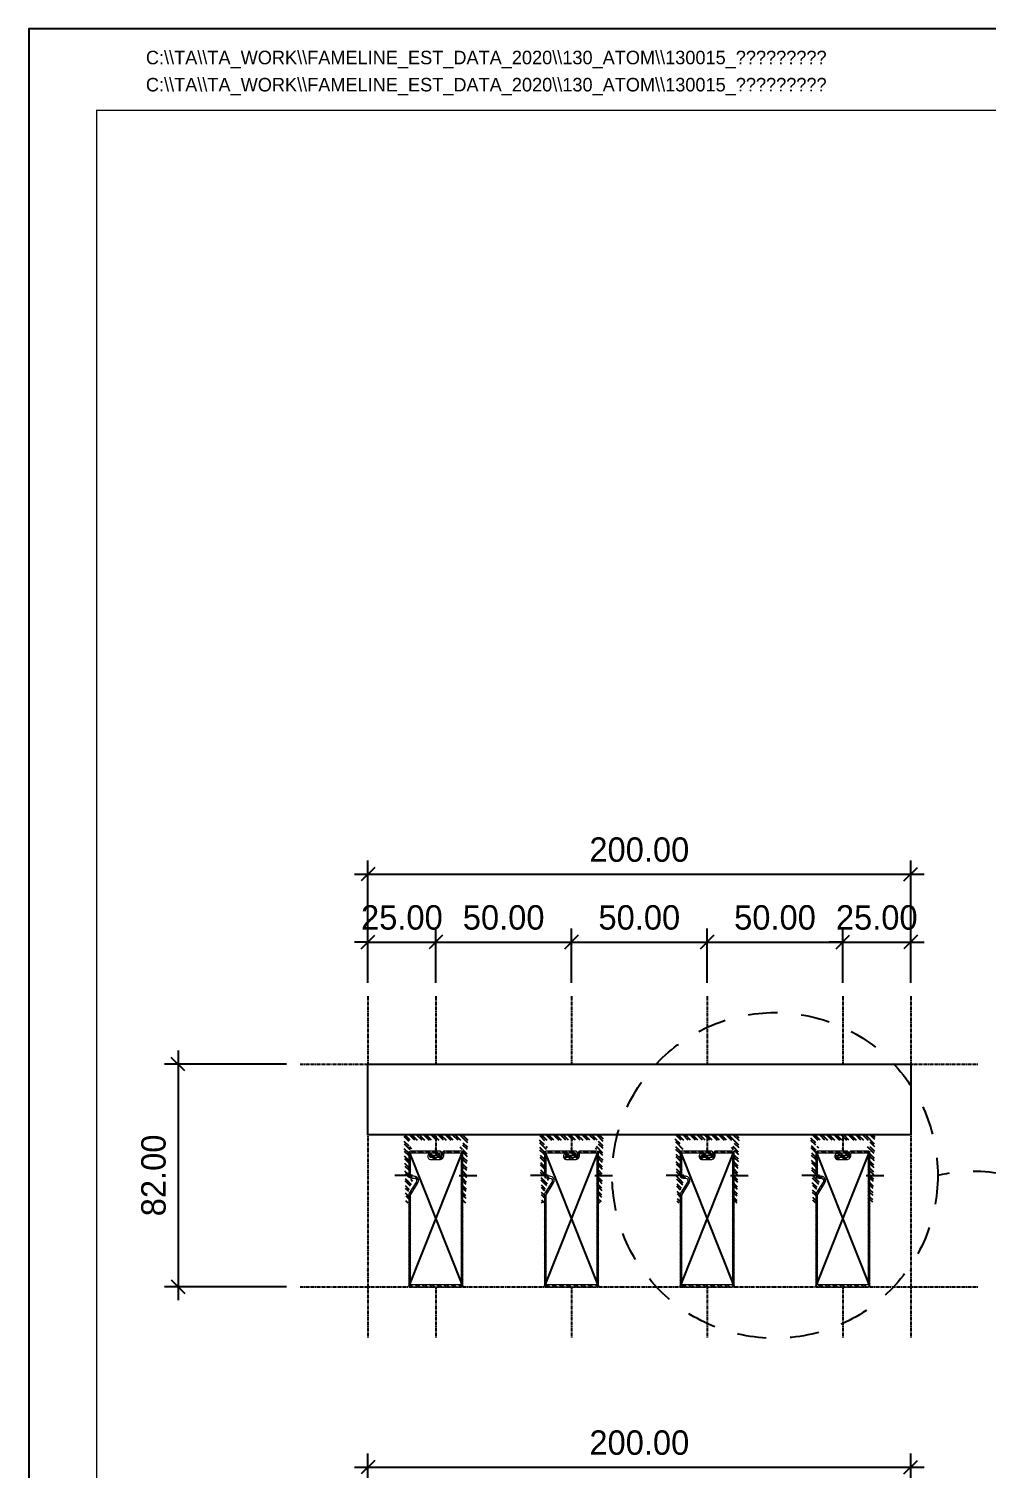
# Model space of a CAD drawing. Header units: millimetres. Extents: x -244126 to 368105, y -173968 to 259060.
# Drawn here: x 159236 to 159588, y 256828 to 257358 of the extents above; entities that cross this region are included whole.
import ezdxf
from ezdxf.enums import TextEntityAlignment as Align

# ---------------------------------------------------------------- set-up
doc = ezdxf.new("R2010")
doc.units = ezdxf.units.MM
doc.header["$MEASUREMENT"] = 0
for name, pattern in [('005_GG_TA_LINE', [13.75, 5, -1.25, 1.25, -1.25, 5]), ('ACAD_ISO04W100', [30, 24, -3, 0, -3]), ('CENTER', [2, 1.25, -0.25, 0.25, -0.25]), ('SLD-Solid', [0]), ('TA_HL_003.00000', [19.5, 10.65, -8.85])]:
    doc.linetypes.add(name, pattern=pattern)
for name, color, linetype in [('000 - D I M', 6, 'Continuous'), ('000 - GRID', 8, 'CENTER'), ('000 - H A T C H', 8, 'Continuous'), ('000 - L I N E 0.1', 1, 'Continuous'), ('000 - SYMBOL CON', 1, 'Continuous'), ('000 - T E X T', 4, 'Continuous'), ('000 - TITLEBLOCK', 4, 'Continuous'), ('000 - WIPEOUT', 250, 'Continuous'), ('001 - ASCESSORIES', 1, 'Continuous'), ('002 - STRUCTURAL STEEL', 4, 'Continuous'), ('A02_LITEWOOD', 7, 'Continuous'), ('A04_TUBE SERIES', 7, 'Continuous')]:
    doc.layers.add(name, color=color, linetype=linetype)
doc.styles.add('Cetury Gothic', font='GOTHIC.TTF')
doc.styles.add('CORDIA', font='cordia.shx')
doc.styles.add('TA', font='Cordia New.ttf', dxfattribs={"height": 4.5})
doc.dimstyles.new('DIM E-E', dxfattribs={"dimscale": 2, "dimtxt": 0.18, "dimasz": 0.1, "dimexe": 0.1, "dimexo": 0.1, "dimgap": 0.09, "dimtad": 1, "dimtoh": 1, "dimzin": 0, "dimdsep": 46, "dimtxsty": 'CORDIA', "dimblk": 'OBLIQUE', "dimcen": 0.1, "dimdle": 0.1, "dimclrd": 40, "dimclre": 140, "dimclrt": 3, "dimadec": 0, "dimazin": 0, "dimtfac": 1, "dimtix": 1, "dimtmove": 2, "dimatfit": 3, "dimfxl": 1, "dimtolj": 1, "dimtzin": 0, "dimarcsym": 0})

# ---------------------------------------------------------------- blocks, each defined once
blk = doc.blocks.new('A$Cfd196da9')
at = {"color": 0, "linetype": 'ByBlock', "const_width": 0.1}
blk.add_lwpolyline([(-143.5, -98), (96.5, -98), (96.5, 99), (-143.5, 99)], close=True, dxfattribs=at)
blk = doc.blocks.new('*U1676')
at = {"linetype": '005_GG_TA_LINE'}
blk.add_point((125, 592.5), dxfattribs=at)
at = {"layer": '000 - L I N E 0.1', "color": 21, "linetype": 'Continuous'}
blk.add_lwpolyline([(35.6, 1050), (0, 1050), (0, 1014.4)], dxfattribs=at)
at = {"layer": '000 - TITLEBLOCK', "color": 250}
blk.add_lwpolyline([(0, 0), (1485, 0), (1485, 1050), (0, 1050)], close=True, dxfattribs=at)
at = {"layer": '000 - T E X T', "color": 3, "xscale": 5, "yscale": 5, "zscale": 5}
blk.add_blockref('A$Cfd196da9', (742.5, 525), dxfattribs=at)
at = {"color": 4, "style": 'TA'}
blk.add_attdef('PAPER_SIZE', text='', height=6.25, dxfattribs=at).set_placement((1421.5, 24.94), align=Align.MIDDLE_RIGHT)
blk.add_attdef('SCALE_SIZE', text='', height=6.25, dxfattribs=at).set_placement((1433.78, 25.07), align=Align.MIDDLE_LEFT)
at = {"layer": '000 - T E X T', "color": 250, "style": 'TA'}
for tag, height, p in [('SUPERLINK', 5, (43.16, 1039.41)), ('NAMEFILE', 5, (43.16, 1029.41)), ('SC', 100, (8.41, 938.03))]:
    blk.add_attdef(tag, text='', height=height, dxfattribs=at).set_placement(p, align=Align.MIDDLE_LEFT)
at = {"layer": '000 - T E X T', "color": 4, "style": 'TA'}
for tag, height, p in [('NAME_JOB_1', 5, (1309.16, 845.63)), ('NAME_JOB_2', 5, (1309.16, 834.72)), ('NAME_PROJECT_1', 7.5, (1234.52, 797.42)), ('NAME_PROJECT_2', 7.5, (1234.52, 778.92)), ('NAME_PROJECT_3', 7.5, (1234.52, 760.42)), ('CODE_VALUE_1', 4.75, (1302.87, 722.8)), ('CODE_VALUE_2', 4.75, (1302.87, 707.8)), ('PART_NAME_VALUE_1', 4.75, (1302.87, 689.69)), ('PART_NAME_VALUE_2', 4.75, (1302.87, 674.69)), ('PART_NAME_VALUE_3', 4.75, (1302.87, 659.69)), ('MATTERIAL_VALUE_1', 9, (1304.89, 642.26)), ('SPEC_VALUE', 9, (1304.89, 621.71)), ('THICKNESS_VALUE', 9, (1304.89, 601.32)), ('COATING_VALUE_1', 9, (1304.89, 581.25)), ('COATING_VALUE_2', 9, (1304.89, 561.18)), ('NAME_TITLE_1', 6, (1236.27, 194.04)), ('NAME_TITLE_2', 6, (1236.27, 177.39)), ('NAME_TITLE_3', 6, (1236.27, 160.74)), ('DRAWING_NO1', 6, (1236.53, 82.29)), ('DRAWING_NO2', 6, (1236.53, 62.29))]:
    blk.add_attdef(tag, text='', height=height, dxfattribs=at).set_placement(p, align=Align.MIDDLE_LEFT)
for tag, p in [('NAME_DAFT', (1383.53, 340.54)), ('NAME_CHECKED', (1383.53, 306.49)), ('NAME_DESIGNER', (1383.53, 273.03)), ('NAME_DESIGN_MGR', (1383.53, 237.79))]:
    blk.add_attdef(tag, text='', height=9, dxfattribs=at).set_placement(p, align=Align.MIDDLE_CENTER)
for tag, p, height in [('REV', (1383.82, 125.62), 9.38), ('NAME_REMARK', (138.21, 43.26), 10)]:
    blk.add_attdef(tag, p, '', height=height, dxfattribs=at)
at = {"layer": '000 - T E X T', "color": 4, "style": 'Cetury Gothic'}
for tag, p in [('SHEET_NO.', (1403.95, 84.99)), ('TOTAL_SHEET_NO.', (1402.41, 44.1))]:
    blk.add_attdef(tag, text='', height=9, dxfattribs=at).set_placement(p, align=Align.CENTER)
blk = doc.blocks.new('_Oblique')
at = {"color": 0, "linetype": 'ByBlock', "lineweight": -2}
blk.add_line((-0.5, -0.5), (0.5, 0.5), dxfattribs=at)
blk = doc.blocks.new('*D4780')
at = {"layer": '000 - D I M', "color": 140, "linetype": 'ACAD_ISO04W100', "lineweight": -2, "ltscale": 300, "transparency": 16777216}
for p, q in [((159360.65, 256788.38), (159360.65, 256833.38)), ((159560.65, 256788.38), (159560.65, 256833.38))]:
    blk.add_line(p, q, dxfattribs=at)
at = {"layer": '000 - D I M', "color": 40, "lineweight": -2, "ltscale": 300, "transparency": 16777216}
blk.add_line((159355.65, 256828.38), (159565.65, 256828.38), dxfattribs=at)
at = {"layer": 'Defpoints', "color": 0, "ltscale": 300, "transparency": 16777216}
for p in [(159560.65, 256828.38), (159360.65, 256783.38), (159560.65, 256783.38)]:
    blk.add_point(p, dxfattribs=at)
at = {"layer": '000 - D I M', "color": 40, "lineweight": -2, "ltscale": 300, "transparency": 16777216, "xscale": 5, "yscale": 5, "zscale": 5, "rotation": 180}
blk.add_blockref('_Oblique', (159360.65, 256828.38), dxfattribs=at)
at = {"layer": '000 - D I M', "color": 40, "lineweight": -2, "ltscale": 300, "transparency": 16777216, "xscale": 5, "yscale": 5, "zscale": 5}
blk.add_blockref('_Oblique', (159560.65, 256828.38), dxfattribs=at)
at = {"layer": '000 - D I M', "color": 3, "ltscale": 300, "transparency": 16777216, "insert": (159460.65, 256837.38), "char_height": 9, "attachment_point": 5, "style": 'CORDIA'}
blk.add_mtext('\\A1;200.00', dxfattribs=at)
blk = doc.blocks.new('*U971')
at = {"color": 3}
blk.add_point((0, -76), dxfattribs=at)
at = {"layer": '000 - GRID', "color": 0, "linetype": 'ByBlock'}
blk.add_line((0, 25), (0, -101), dxfattribs=at)
at = {"layer": '000 - GRID', "color": 0}
blk.add_point((0, 0), dxfattribs=at)
at = {"style": 'TA', "flags": 1}
blk.add_attdef('LOCATION', (6, 6), '', height=4.5, dxfattribs=at)
blk = doc.blocks.new('*U1538')
at = {"color": 3}
blk.add_point((0, -200), dxfattribs=at)
at = {"layer": '000 - GRID', "color": 0, "linetype": 'ByBlock'}
blk.add_line((0, 25), (0, -225), dxfattribs=at)
at = {"layer": '000 - GRID', "color": 0}
blk.add_point((0, 0), dxfattribs=at)
at = {"style": 'TA', "flags": 1}
blk.add_attdef('LOCATION', (6, 6), '', height=4.5, dxfattribs=at)
blk = doc.blocks.new('*U4783')
at = {"color": 0}
blk.add_wipeout([(-100, 13), (100, 13), (100, -13), (-100, -13)], dxfattribs=at).dxf.layer = '000 - WIPEOUT'
at = {"layer": '002 - STRUCTURAL STEEL', "color": 0, "linetype": 'ByBlock'}
blk.add_lwpolyline([(-100, 13), (100, 13), (100, -13), (-100, -13)], close=True, dxfattribs=at)
blk = doc.blocks.new('*D4784')
at = {"layer": '000 - D I M', "color": 140, "linetype": 'ACAD_ISO04W100', "lineweight": -2, "ltscale": 300, "transparency": 16777216}
for p, q in [((159360.65, 257006.88), (159360.65, 257026.88)), ((159385.65, 257006.88), (159385.65, 257026.88))]:
    blk.add_line(p, q, dxfattribs=at)
at = {"layer": '000 - D I M', "color": 40, "lineweight": -2, "ltscale": 300, "transparency": 16777216}
for p, q in [((159360.65, 257021.88), (159355.65, 257021.88)), ((159360.65, 257021.88), (159385.65, 257021.88)), ((159385.65, 257021.88), (159390.65, 257021.88))]:
    blk.add_line(p, q, dxfattribs=at)
at = {"layer": 'Defpoints', "color": 0, "ltscale": 300, "transparency": 16777216}
for p in [(159385.65, 257021.88), (159360.65, 257001.88), (159385.65, 257001.88)]:
    blk.add_point(p, dxfattribs=at)
at = {"layer": '000 - D I M', "color": 40, "lineweight": -2, "ltscale": 300, "transparency": 16777216, "xscale": 5, "yscale": 5, "zscale": 5}
blk.add_blockref('_Oblique', (159360.65, 257021.88), dxfattribs=at)
at = {"layer": '000 - D I M', "color": 40, "lineweight": -2, "ltscale": 300, "transparency": 16777216, "xscale": 5, "yscale": 5, "zscale": 5, "rotation": 180}
blk.add_blockref('_Oblique', (159385.65, 257021.88), dxfattribs=at)
at = {"layer": '000 - D I M', "color": 3, "ltscale": 300, "transparency": 16777216, "insert": (159373.15, 257030.88), "char_height": 9, "attachment_point": 5, "style": 'CORDIA'}
blk.add_mtext('\\A1;25.00', dxfattribs=at)
blk = doc.blocks.new('*D4785')
at = {"layer": '000 - D I M', "color": 140, "linetype": 'ACAD_ISO04W100', "lineweight": -2, "ltscale": 300, "transparency": 16777216}
for p, q in [((159385.65, 257006.88), (159385.65, 257026.88)), ((159435.65, 257006.88), (159435.65, 257026.88))]:
    blk.add_line(p, q, dxfattribs=at)
at = {"layer": '000 - D I M', "color": 40, "lineweight": -2, "ltscale": 300, "transparency": 16777216}
blk.add_line((159380.65, 257021.88), (159440.65, 257021.88), dxfattribs=at)
at = {"layer": 'Defpoints', "color": 0, "ltscale": 300, "transparency": 16777216}
for p in [(159435.65, 257021.88), (159385.65, 257001.88), (159435.65, 257001.88)]:
    blk.add_point(p, dxfattribs=at)
at = {"layer": '000 - D I M', "color": 40, "lineweight": -2, "ltscale": 300, "transparency": 16777216, "xscale": 5, "yscale": 5, "zscale": 5, "rotation": 180}
blk.add_blockref('_Oblique', (159385.65, 257021.88), dxfattribs=at)
at = {"layer": '000 - D I M', "color": 40, "lineweight": -2, "ltscale": 300, "transparency": 16777216, "xscale": 5, "yscale": 5, "zscale": 5}
blk.add_blockref('_Oblique', (159435.65, 257021.88), dxfattribs=at)
at = {"layer": '000 - D I M', "color": 3, "ltscale": 300, "transparency": 16777216, "insert": (159410.65, 257030.88), "char_height": 9, "attachment_point": 5, "style": 'CORDIA'}
blk.add_mtext('\\A1;50.00', dxfattribs=at)
blk = doc.blocks.new('*D4786')
at = {"layer": '000 - D I M', "color": 140, "linetype": 'ACAD_ISO04W100', "lineweight": -2, "ltscale": 300, "transparency": 16777216}
for p, q in [((159435.65, 257006.88), (159435.65, 257026.88)), ((159485.65, 257006.88), (159485.65, 257026.88))]:
    blk.add_line(p, q, dxfattribs=at)
at = {"layer": '000 - D I M', "color": 40, "lineweight": -2, "ltscale": 300, "transparency": 16777216}
blk.add_line((159430.65, 257021.88), (159490.65, 257021.88), dxfattribs=at)
at = {"layer": 'Defpoints', "color": 0, "ltscale": 300, "transparency": 16777216}
for p in [(159485.65, 257021.88), (159435.65, 257001.88), (159485.65, 257001.88)]:
    blk.add_point(p, dxfattribs=at)
at = {"layer": '000 - D I M', "color": 40, "lineweight": -2, "ltscale": 300, "transparency": 16777216, "xscale": 5, "yscale": 5, "zscale": 5, "rotation": 180}
blk.add_blockref('_Oblique', (159435.65, 257021.88), dxfattribs=at)
at = {"layer": '000 - D I M', "color": 40, "lineweight": -2, "ltscale": 300, "transparency": 16777216, "xscale": 5, "yscale": 5, "zscale": 5}
blk.add_blockref('_Oblique', (159485.65, 257021.88), dxfattribs=at)
at = {"layer": '000 - D I M', "color": 3, "ltscale": 300, "transparency": 16777216, "insert": (159460.65, 257030.88), "char_height": 9, "attachment_point": 5, "style": 'CORDIA'}
blk.add_mtext('\\A1;50.00', dxfattribs=at)
blk = doc.blocks.new('*D4787')
at = {"layer": '000 - D I M', "color": 140, "linetype": 'ACAD_ISO04W100', "lineweight": -2, "ltscale": 300, "transparency": 16777216}
for p, q in [((159485.65, 257006.88), (159485.65, 257026.88)), ((159535.65, 257006.88), (159535.65, 257026.88))]:
    blk.add_line(p, q, dxfattribs=at)
at = {"layer": '000 - D I M', "color": 40, "lineweight": -2, "ltscale": 300, "transparency": 16777216}
blk.add_line((159480.65, 257021.88), (159540.65, 257021.88), dxfattribs=at)
at = {"layer": 'Defpoints', "color": 0, "ltscale": 300, "transparency": 16777216}
for p in [(159535.65, 257021.88), (159485.65, 257001.88), (159535.65, 257001.88)]:
    blk.add_point(p, dxfattribs=at)
at = {"layer": '000 - D I M', "color": 40, "lineweight": -2, "ltscale": 300, "transparency": 16777216, "xscale": 5, "yscale": 5, "zscale": 5, "rotation": 180}
blk.add_blockref('_Oblique', (159485.65, 257021.88), dxfattribs=at)
at = {"layer": '000 - D I M', "color": 40, "lineweight": -2, "ltscale": 300, "transparency": 16777216, "xscale": 5, "yscale": 5, "zscale": 5}
blk.add_blockref('_Oblique', (159535.65, 257021.88), dxfattribs=at)
at = {"layer": '000 - D I M', "color": 3, "ltscale": 300, "transparency": 16777216, "insert": (159510.65, 257030.88), "char_height": 9, "attachment_point": 5, "style": 'CORDIA'}
blk.add_mtext('\\A1;50.00', dxfattribs=at)
blk = doc.blocks.new('*D4788')
at = {"layer": '000 - D I M', "color": 140, "linetype": 'ACAD_ISO04W100', "lineweight": -2, "ltscale": 300, "transparency": 16777216}
for p, q in [((159535.65, 257006.88), (159535.65, 257026.88)), ((159560.65, 257006.88), (159560.65, 257026.88))]:
    blk.add_line(p, q, dxfattribs=at)
at = {"layer": '000 - D I M', "color": 40, "lineweight": -2, "ltscale": 300, "transparency": 16777216}
for p, q in [((159535.65, 257021.88), (159530.65, 257021.88)), ((159535.65, 257021.88), (159560.65, 257021.88)), ((159560.65, 257021.88), (159565.65, 257021.88))]:
    blk.add_line(p, q, dxfattribs=at)
at = {"layer": 'Defpoints', "color": 0, "ltscale": 300, "transparency": 16777216}
for p in [(159560.65, 257021.88), (159535.65, 257001.88), (159560.65, 257001.88)]:
    blk.add_point(p, dxfattribs=at)
at = {"layer": '000 - D I M', "color": 40, "lineweight": -2, "ltscale": 300, "transparency": 16777216, "xscale": 5, "yscale": 5, "zscale": 5}
blk.add_blockref('_Oblique', (159535.65, 257021.88), dxfattribs=at)
at = {"layer": '000 - D I M', "color": 40, "lineweight": -2, "ltscale": 300, "transparency": 16777216, "xscale": 5, "yscale": 5, "zscale": 5, "rotation": 180}
blk.add_blockref('_Oblique', (159560.65, 257021.88), dxfattribs=at)
at = {"layer": '000 - D I M', "color": 3, "ltscale": 300, "transparency": 16777216, "insert": (159548.15, 257030.88), "char_height": 9, "attachment_point": 5, "style": 'CORDIA'}
blk.add_mtext('\\A1;25.00', dxfattribs=at)
blk = doc.blocks.new('*D4789')
at = {"layer": '000 - D I M', "color": 140, "linetype": 'ACAD_ISO04W100', "lineweight": -2, "ltscale": 300, "transparency": 16777216}
for p, q in [((159360.65, 257006.88), (159360.65, 257051.88)), ((159560.65, 257006.88), (159560.65, 257051.88))]:
    blk.add_line(p, q, dxfattribs=at)
at = {"layer": '000 - D I M', "color": 40, "lineweight": -2, "ltscale": 300, "transparency": 16777216}
blk.add_line((159355.65, 257046.88), (159565.65, 257046.88), dxfattribs=at)
at = {"layer": 'Defpoints', "color": 0, "ltscale": 300, "transparency": 16777216}
for p in [(159560.65, 257046.88), (159360.65, 257001.88), (159560.65, 257001.88)]:
    blk.add_point(p, dxfattribs=at)
at = {"layer": '000 - D I M', "color": 40, "lineweight": -2, "ltscale": 300, "transparency": 16777216, "xscale": 5, "yscale": 5, "zscale": 5, "rotation": 180}
blk.add_blockref('_Oblique', (159360.65, 257046.88), dxfattribs=at)
at = {"layer": '000 - D I M', "color": 40, "lineweight": -2, "ltscale": 300, "transparency": 16777216, "xscale": 5, "yscale": 5, "zscale": 5}
blk.add_blockref('_Oblique', (159560.65, 257046.88), dxfattribs=at)
at = {"layer": '000 - D I M', "color": 3, "ltscale": 300, "transparency": 16777216, "insert": (159460.65, 257055.88), "char_height": 9, "attachment_point": 5, "style": 'CORDIA'}
blk.add_mtext('\\A1;200.00', dxfattribs=at)
blk = doc.blocks.new('*D4790')
at = {"layer": '000 - D I M', "color": 40, "lineweight": -2, "ltscale": 300, "transparency": 16777216}
blk.add_line((159290.65, 256981.88), (159290.65, 256889.88), dxfattribs=at)
at = {"layer": '000 - D I M', "color": 140, "linetype": 'ACAD_ISO04W100', "lineweight": -2, "ltscale": 300, "transparency": 16777216}
for p, q in [((159330.65, 256976.88), (159285.65, 256976.88)), ((159330.65, 256894.88), (159285.65, 256894.88))]:
    blk.add_line(p, q, dxfattribs=at)
at = {"layer": 'Defpoints', "color": 0, "ltscale": 300, "transparency": 16777216}
for p in [(159335.65, 256976.88), (159290.65, 256894.88), (159335.65, 256894.88)]:
    blk.add_point(p, dxfattribs=at)
at = {"layer": '000 - D I M', "color": 40, "lineweight": -2, "ltscale": 300, "transparency": 16777216, "xscale": 5, "yscale": 5, "zscale": 5}
for p, rotation in [((159290.65, 256976.88), 90), ((159290.65, 256894.88), 270)]:
    blk.add_blockref('_Oblique', p, dxfattribs=dict(at, rotation=rotation))
at = {"layer": '000 - D I M', "color": 3, "ltscale": 300, "transparency": 16777216, "insert": (159281.65, 256935.88), "char_height": 9, "attachment_point": 5, "rotation": 90, "style": 'CORDIA'}
blk.add_mtext('\\A1;82.00', dxfattribs=at)
blk = doc.blocks.new('*U3119')
at = {"color": 250}
blk.add_wipeout([(-25, -10), (25, -10), (25, 10), (-25, 10)], dxfattribs=at).dxf.layer = '000 - WIPEOUT'
blk.add_point((0, 0))
at = {"layer": 'A02_LITEWOOD', "color": 0, "linetype": 'SLD-Solid', "lineweight": 15}
blk.add_lwpolyline([(-23.37, -1.83), (-22.67, -1.83), (-22.67, 1.28, 0.414214), (-23.57, 2.18), (-24.1, 2.18, 0.414214), (-25, 1.28), (-25, -8.85, 0.414214), (-23.85, -10), (-16.15, -10, 0.414214), (-15, -8.85), (-15, -8, -0.616061), (-13.5, -7.26), (-9.41, -9.82, 0.164473), (-8.86, -10), (23.85, -10, 0.414214), (25, -8.85), (25, 8.85, 0.414214), (23.85, 10), (-23.85, 10, 0.414214), (-25, 8.85), (-25, 3.2, 0.414214), (-24.1, 2.3), (-23.45, 2.3, -0.414214), (-22.55, 1.4), (-22.55, -1.8, -0.414214), (-23, -2.25), (-23.03, -2.25, -0.414214), (-23.48, -1.8), (-23.48, 1.37), (-24.18, 1.37), (-24.18, -1.83, 1.000966), (-21.85, -1.83), (-21.85, 1.4, 0.414214), (-23.45, 3), (-24.1, 3, -0.414214), (-24.3, 3.2), (-24.3, 8.85, -0.414214), (-23.85, 9.3), (23.85, 9.3, -0.414214), (24.3, 8.85), (24.3, -8.85, -0.414214), (23.85, -9.3), (-8.86, -9.3, -0.164473), (-8.98, -9.26), (-13.08, -6.7, 0.617259), (-15.7, -8), (-15.7, -8.85, -0.414214), (-16.15, -9.3), (-23.85, -9.3, -0.414214), (-24.3, -8.85), (-24.3, 1.28, -0.414214), (-24.1, 1.48), (-23.57, 1.48, -0.414214), (-23.37, 1.28)], format="xyb", close=True, dxfattribs=at)
blk = doc.blocks.new('000 - FAMELINE_AL.LITEWOOD_20x50mm._CUT_VIEW')
at = {"layer": 'A02_LITEWOOD', "color": 0}
blk.add_blockref('*U3119', (0, 0), dxfattribs=at)
at = {"layer": '000 - H A T C H'}
h = blk.add_hatch(dxfattribs=at)
h.set_pattern_fill('ANSI32', color=8, scale=5)
edge = h.paths.add_edge_path()
edge.add_line((-23.37, -1.83), (-22.67, -1.83))
edge.add_line((-22.67, -1.83), (-22.67, 1.28))
edge.add_arc((-23.57, 1.28), 0.9, 360, 450)
edge.add_line((-23.57, 2.18), (-24.1, 2.18))
edge.add_arc((-24.1, 1.28), 0.9, 90, 180)
edge.add_line((-25, 1.28), (-25, -8.85))
edge.add_arc((-23.85, -8.85), 1.15, 180, 270)
edge.add_line((-23.85, -10), (-16.15, -10))
edge.add_arc((-16.15, -8.85), 1.15, 270, 360)
edge.add_line((-15, -8.85), (-15, -8))
edge.add_arc((-14.06, -8.01), 0.938, 53.0492, 179.5916, ccw=False)
edge.add_line((-13.5, -7.26), (-9.41, -9.82))
edge.add_arc((-8.86, -9.1), 0.9, 232.64, 270)
edge.add_line((-8.86, -10), (23.85, -10))
edge.add_arc((23.85, -8.85), 1.15, 270, 360)
edge.add_line((25, -8.85), (25, 8.85))
edge.add_arc((23.85, 8.85), 1.15, 360, 450)
edge.add_line((23.85, 10), (-23.85, 10))
edge.add_arc((-23.85, 8.85), 1.15, 90, 180)
edge.add_line((-25, 8.85), (-25, 3.2))
edge.add_arc((-24.1, 3.2), 0.9, 180, 270)
edge.add_line((-24.1, 2.3), (-23.45, 2.3))
edge.add_arc((-23.45, 1.4), 0.9, 0, 90, ccw=False)
edge.add_line((-22.55, 1.4), (-22.55, -1.8))
edge.add_arc((-23, -1.8), 0.45, 270, 360, ccw=False)
edge.add_line((-23, -2.25), (-23.03, -2.25))
edge.add_arc((-23.03, -1.8), 0.45, 180, 270, ccw=False)
edge.add_line((-23.48, -1.8), (-23.48, 1.37))
edge.add_line((-23.48, 1.37), (-24.18, 1.37))
edge.add_line((-24.18, 1.37), (-24.18, -1.83))
edge.add_arc((-23.02, -1.83), 1.17, 179.8894, 360)
edge.add_line((-21.85, -1.83), (-21.85, 1.4))
edge.add_arc((-23.45, 1.4), 1.6, 360, 450)
edge.add_line((-23.45, 3), (-24.1, 3))
edge.add_arc((-24.1, 3.2), 0.2, 180, 270, ccw=False)
edge.add_line((-24.3, 3.2), (-24.3, 8.85))
edge.add_arc((-23.85, 8.85), 0.45, 90, 180, ccw=False)
edge.add_line((-23.85, 9.3), (23.85, 9.3))
edge.add_arc((23.85, 8.85), 0.45, 0, 90, ccw=False)
edge.add_line((24.3, 8.85), (24.3, -8.85))
edge.add_arc((23.85, -8.85), 0.45, 270, 360, ccw=False)
edge.add_line((23.85, -9.3), (-8.86, -9.3))
edge.add_arc((-8.86, -9.1), 0.2, 232.64, 270, ccw=False)
edge.add_line((-8.98, -9.26), (-13.08, -6.7))
edge.add_arc((-14.06, -8.01), 1.64, 52.9496, 179.691)
edge.add_line((-15.7, -8), (-15.7, -8.85))
edge.add_arc((-16.15, -8.85), 0.45, 270, 360, ccw=False)
edge.add_line((-16.15, -9.3), (-23.85, -9.3))
edge.add_arc((-23.85, -8.85), 0.45, 180, 270, ccw=False)
edge.add_line((-24.3, -8.85), (-24.3, 1.28))
edge.add_arc((-24.1, 1.28), 0.2, 90, 180, ccw=False)
edge.add_line((-24.1, 1.48), (-23.57, 1.48))
edge.add_arc((-23.57, 1.28), 0.2, 0, 90, ccw=False)
edge.add_line((-23.37, 1.28), (-23.37, -1.83))
h.paths.add_polyline_path([(-25, -10), (25, -10), (25, 10), (-25, 10)], flags=0)
at = {"layer": '000 - SYMBOL CON', "color": 8, "linetype": 'ByBlock'}
for p, q in [((-25, -10), (25, 10)), ((25, -10), (-25, 10))]:
    blk.add_line(p, q, dxfattribs=at)
blk = doc.blocks.new('*U4900')
at = {"layer": 'A02_LITEWOOD', "color": 0}
blk.add_blockref('000 - FAMELINE_AL.LITEWOOD_20x50mm._CUT_VIEW', (0, 0), dxfattribs=at)
at = {"layer": 'A02_LITEWOOD', "color": 0, "style": 'TA', "flags": 1}
for tag, p in [('ITEM_VALUE', (10, -52.5)), ('PRODUCT_NAME_VALUE', (60, -52.5)), ('ITEM_NUMBER_VALUE', (120, -52.5)), ('PRODUCT_CODE_VALUE', (160, -52.5)), ('SELLING_PRICE_VALUE', (200, -52.5)), ('UNIT_VALUE', (230, -52.5)), ('TYPE_OF_COLOR_VALUE', (255, -52.5)), ('SECTION_VALUE', (285, -52.5))]:
    blk.add_attdef(tag, text='', height=1.8, dxfattribs=at).set_placement(p, align=Align.MIDDLE_CENTER)
blk = doc.blocks.new('*U4939')
at = {"layer": '000 - H A T C H'}
h = blk.add_hatch(dxfattribs=at)
h.set_pattern_fill('ANSI32', color=8, scale=5)
edge = h.paths.add_edge_path()
edge.add_line((0, -4.4), (0.2, -4.6))
edge.add_line((0.2, -4.6), (0, -4.8))
edge.add_line((0, -4.8), (0.2, -5))
edge.add_line((0.2, -5), (0, -5.2))
edge.add_line((0, -5.2), (0.2, -5.4))
edge.add_line((0.2, -5.4), (0, -5.6))
edge.add_line((0, -5.6), (0.2, -5.8))
edge.add_line((0.2, -5.8), (0, -6))
edge.add_line((0, -6), (0.2, -6.2))
edge.add_line((0.2, -6.2), (0, -6.4))
edge.add_line((0, -6.4), (0.2, -6.6))
edge.add_line((0.2, -6.6), (0, -6.8))
edge.add_line((0, -6.8), (0.2, -7))
edge.add_line((0.2, -7), (0, -7.2))
edge.add_line((0, -7.2), (0.2, -7.4))
edge.add_line((0.2, -7.4), (0, -7.6))
edge.add_line((0, -7.6), (0.2, -7.8))
edge.add_line((0.2, -7.8), (0, -8))
edge.add_line((0, -8), (0.2, -8.2))
edge.add_line((0.2, -8.2), (0, -8.4))
edge.add_line((0, -8.4), (0.2, -8.6))
edge.add_line((0.2, -8.6), (0, -8.8))
edge.add_line((0, -8.8), (0.2, -9))
edge.add_line((0.2, -9), (0, -9.2))
edge.add_line((0, -9.2), (0.2, -9.4))
edge.add_line((0.2, -9.4), (0, -9.6))
edge.add_line((0, -9.6), (0.2, -9.8))
edge.add_line((0.2, -9.8), (0.2, -11.49))
edge.add_arc((0.5, -11.49), 0.3, 180, 271.6094)
edge.add_line((0.51, -11.79), (24.91, -11.01))
edge.add_arc((24.9, -10.71), 0.3, 271.6099, 360)
edge.add_line((25.2, -10.71), (25.2, -10.3))
edge.add_arc((24.9, -10.3), 0.3, 360, 449.9039)
edge.add_line((24.9, -10), (20.95, -10))
edge.add_arc((20.95, -9.7), 0.3, 246.56, 270, ccw=False)
edge.add_line((20.83, -9.98), (16.82, -8.44))
edge.add_arc((16.7, -8.72), 0.3, 66.6413, 179.8948)
edge.add_line((16.4, -8.72), (16.4, -9.7))
edge.add_arc((16.1, -9.7), 0.3, 270, 360, ccw=False)
edge.add_line((16.1, -10), (5.7, -10))
edge.add_arc((5.7, -9.7), 0.3, 179.9451, 270, ccw=False)
edge.add_line((5.4, -9.7), (5.4, -9.2))
edge.add_arc((5.1, -9.2), 0.3, 0, 89.9032)
edge.add_line((5.1, -8.9), (4.7, -8.9))
edge.add_arc((4.7, -9.2), 0.3, 90, 180)
edge.add_line((4.4, -9.2), (4.4, -9.7))
edge.add_arc((4.1, -9.7), 0.3, 270, 359.976, ccw=False)
edge.add_line((4.1, -10), (2.3, -10))
edge.add_arc((2.3, -9.7), 0.3, 180, 270, ccw=False)
edge.add_line((2, -9.7), (2, -0.3))
edge.add_line((2, -0.3), (1.7, 0))
edge.add_line((1.7, 0), (2, 0.3))
edge.add_line((2, 0.3), (2, 9.7))
edge.add_arc((2.3, 9.7), 0.3, 89.8801, 180, ccw=False)
edge.add_line((2.3, 10), (4.1, 10))
edge.add_arc((4.1, 9.7), 0.3, -0.024, 89.8801, ccw=False)
edge.add_line((4.4, 9.7), (4.4, 9.2))
edge.add_arc((4.7, 9.2), 0.3, 180, 270)
edge.add_line((4.7, 8.9), (5.1, 8.9))
edge.add_arc((5.1, 9.2), 0.3, 270, 360)
edge.add_line((5.4, 9.2), (5.4, 9.7))
edge.add_arc((5.7, 9.7), 0.3, 89.8801, 179.9451, ccw=False)
edge.add_line((5.7, 10), (12.2, 10))
edge.add_line((12.2, 10), (12.4, 9.8))
edge.add_line((12.4, 9.8), (12.6, 10))
edge.add_line((12.6, 10), (12.8, 9.8))
edge.add_line((12.8, 9.8), (13, 10))
edge.add_line((13, 10), (13.2, 9.8))
edge.add_line((13.2, 9.8), (13.4, 10))
edge.add_line((13.4, 10), (13.6, 9.8))
edge.add_line((13.6, 9.8), (13.8, 10))
edge.add_line((13.8, 10), (14, 9.8))
edge.add_line((14, 9.8), (14.2, 10))
edge.add_line((14.2, 10), (14.4, 9.8))
edge.add_line((14.4, 9.8), (14.6, 10))
edge.add_line((14.6, 10), (14.8, 9.8))
edge.add_line((14.8, 9.8), (15, 10))
edge.add_line((15, 10), (15.2, 9.8))
edge.add_line((15.2, 9.8), (15.4, 10))
edge.add_line((15.4, 10), (15.6, 9.8))
edge.add_line((15.6, 9.8), (15.8, 10))
edge.add_line((15.8, 10), (16, 9.8))
edge.add_line((16, 9.8), (16.2, 10))
edge.add_line((16.2, 10), (16.4, 9.8))
edge.add_line((16.4, 9.8), (16.6, 10))
edge.add_line((16.6, 10), (16.8, 9.8))
edge.add_line((16.8, 9.8), (17, 10))
edge.add_line((17, 10), (17.2, 9.8))
edge.add_line((17.2, 9.8), (17.4, 10))
edge.add_line((17.4, 10), (17.6, 9.8))
edge.add_line((17.6, 9.8), (17.8, 10))
edge.add_line((17.8, 10), (18, 9.8))
edge.add_line((18, 9.8), (18.2, 10))
edge.add_line((18.2, 10), (18.4, 9.8))
edge.add_line((18.4, 9.8), (18.6, 10))
edge.add_line((18.6, 10), (18.8, 9.8))
edge.add_line((18.8, 9.8), (19, 10))
edge.add_line((19, 10), (19.2, 9.8))
edge.add_line((19.2, 9.8), (19.4, 10))
edge.add_line((19.4, 10), (19.6, 9.8))
edge.add_line((19.6, 9.8), (19.8, 10))
edge.add_line((19.8, 10), (20, 9.8))
edge.add_line((20, 9.8), (20.2, 10))
edge.add_line((20.2, 10), (20.4, 9.8))
edge.add_line((20.4, 9.8), (20.6, 10))
edge.add_line((20.6, 10), (20.8, 9.8))
edge.add_line((20.8, 9.8), (21, 10))
edge.add_line((21, 10), (21.2, 9.8))
edge.add_line((21.2, 9.8), (21.4, 10))
edge.add_line((21.4, 10), (21.6, 9.8))
edge.add_line((21.6, 9.8), (21.8, 10))
edge.add_line((21.8, 10), (22, 9.8))
edge.add_line((22, 9.8), (22.2, 10))
edge.add_line((22.2, 10), (22.4, 9.8))
edge.add_line((22.4, 9.8), (22.6, 10))
edge.add_line((22.6, 10), (22.8, 9.8))
edge.add_line((22.8, 9.8), (23, 10))
edge.add_line((23, 10), (23.2, 9.8))
edge.add_line((23.2, 9.8), (23.4, 10))
edge.add_line((23.4, 10), (23.6, 9.8))
edge.add_line((23.6, 9.8), (23.8, 10))
edge.add_line((23.8, 10), (24, 9.8))
edge.add_line((24, 9.8), (24.2, 10))
edge.add_line((24.2, 10), (24.9, 10))
edge.add_arc((24.9, 10.3), 0.3, 270.0001, 360)
edge.add_line((25.2, 10.3), (25.2, 10.71))
edge.add_arc((24.9, 10.71), 0.3, 360, 448.2938)
edge.add_line((24.91, 11.01), (0.51, 11.79))
edge.add_arc((0.5, 11.49), 0.3, 88.1816, 180)
edge.add_line((0.2, 11.49), (0.2, 9.8))
edge.add_line((0.2, 9.8), (0, 9.6))
edge.add_line((0, 9.6), (0.2, 9.4))
edge.add_line((0.2, 9.4), (0, 9.2))
edge.add_line((0, 9.2), (0.2, 9))
edge.add_line((0.2, 9), (0, 8.8))
edge.add_line((0, 8.8), (0.2, 8.6))
edge.add_line((0.2, 8.6), (0, 8.4))
edge.add_line((0, 8.4), (0.2, 8.2))
edge.add_line((0.2, 8.2), (0, 8))
edge.add_line((0, 8), (0.2, 7.8))
edge.add_line((0.2, 7.8), (0, 7.6))
edge.add_line((0, 7.6), (0.2, 7.4))
edge.add_line((0.2, 7.4), (0, 7.2))
edge.add_line((0, 7.2), (0.2, 7))
edge.add_line((0.2, 7), (0, 6.8))
edge.add_line((0, 6.8), (0.2, 6.6))
edge.add_line((0.2, 6.6), (0, 6.4))
edge.add_line((0, 6.4), (0.2, 6.2))
edge.add_line((0.2, 6.2), (0, 6))
edge.add_line((0, 6), (0.2, 5.8))
edge.add_line((0.2, 5.8), (0, 5.6))
edge.add_line((0, 5.6), (0.2, 5.4))
edge.add_line((0.2, 5.4), (0, 5.2))
edge.add_line((0, 5.2), (0.2, 5))
edge.add_line((0.2, 5), (0, 4.8))
edge.add_line((0, 4.8), (0.2, 4.6))
edge.add_line((0.2, 4.6), (0, 4.4))
edge.add_line((0, 4.4), (0.2, 4.2))
edge.add_line((0.2, 4.2), (0, 4))
edge.add_line((0, 4), (0.2, 3.8))
edge.add_line((0.2, 3.8), (0, 3.6))
edge.add_line((0, 3.6), (0.2, 3.4))
edge.add_line((0.2, 3.4), (0, 3.2))
edge.add_line((0, 3.2), (0.2, 3))
edge.add_line((0.2, 3), (0, 2.8))
edge.add_line((0, 2.8), (0.2, 2.6))
edge.add_line((0.2, 2.6), (0, 2.4))
edge.add_line((0, 2.4), (0.2, 2.2))
edge.add_line((0.2, 2.2), (0, 2))
edge.add_line((0, 2), (0.2, 1.8))
edge.add_line((0.2, 1.8), (0, 1.6))
edge.add_line((0, 1.6), (0.2, 1.4))
edge.add_line((0.2, 1.4), (0, 1.2))
edge.add_line((0, 1.2), (0.2, 1))
edge.add_line((0.2, 1), (0, 0.8))
edge.add_line((0, 0.8), (0.2, 0.6))
edge.add_line((0.2, 0.6), (0, 0.4))
edge.add_line((0, 0.4), (0.2, 0.2))
edge.add_line((0.2, 0.2), (0, 0))
edge.add_line((0, 0), (0.2, -0.2))
edge.add_line((0.2, -0.2), (0, -0.4))
edge.add_line((0, -0.4), (0.2, -0.6))
edge.add_line((0.2, -0.6), (0, -0.8))
edge.add_line((0, -0.8), (0.2, -1))
edge.add_line((0.2, -1), (0, -1.2))
edge.add_line((0, -1.2), (0.2, -1.4))
edge.add_line((0.2, -1.4), (0, -1.6))
edge.add_line((0, -1.6), (0.2, -1.8))
edge.add_line((0.2, -1.8), (0, -2))
edge.add_line((0, -2), (0.2, -2.2))
edge.add_line((0.2, -2.2), (0, -2.4))
edge.add_line((0, -2.4), (0.2, -2.6))
edge.add_line((0.2, -2.6), (0, -2.8))
edge.add_line((0, -2.8), (0.2, -3))
edge.add_line((0.2, -3), (0, -3.2))
edge.add_line((0, -3.2), (0.2, -3.4))
edge.add_line((0.2, -3.4), (0, -3.6))
edge.add_line((0, -3.6), (0.2, -3.8))
edge.add_line((0.2, -3.8), (0, -4))
edge.add_line((0, -4), (0.2, -4.2))
edge.add_line((0.2, -4.2), (0, -4.4))
at = {"color": 3}
blk.add_point((5.2, 0), dxfattribs=at)
at = {"layer": 'Defpoints', "color": 250}
for p, q in [((14.99, 8.56), (14.99, 15.12)), ((14.99, -8.56), (14.99, -15.12))]:
    blk.add_line(p, q, dxfattribs=at)
blk = doc.blocks.new('*U4792')
at = {"color": 3}
blk.add_blockref('*U4939', (0, 0), dxfattribs=at)
at = {"layer": 'A04_TUBE SERIES', "color": 0, "style": 'TA', "flags": 1}
for tag, p in [('ITEM_VALUE', (10, -52.5)), ('PRODUCT_NAME_VALUE', (60, -52.5)), ('ITEM_NUMBER_VALUE', (120, -52.5)), ('PRODUCT_CODE_VALUE', (160, -52.5)), ('SELLING_PRICE_VALUE', (200, -52.5)), ('UNIT_VALUE', (230, -52.5)), ('TYPE_OF_COLOR_VALUE', (255, -52.5)), ('SECTION_VALUE', (285, -52.5))]:
    blk.add_attdef(tag, text='', height=1.8, dxfattribs=at).set_placement(p, align=Align.MIDDLE_CENTER)

msp = doc.modelspace()

# ---------------------------------------------------------------- linework, layer by layer
at = {"layer": 'A04_TUBE SERIES', "color": 2, "linetype": 'TA_HL_003.00000'}
msp.add_lwpolyline([(159570.64914, 256935.88387, -0.455226401), (159643.13581, 256882.827, 11.0646555)], format="xyb", dxfattribs=at)

# ---------------------------------------------------------------- block references
ref = msp.add_blockref('*U1676', (159235.64894, 256308.37679))
ref.add_attrib('SUPERLINK', 'C:\\\\TA\\\\TA_WORK\\\\FAMELINE_EST_DATA_2020\\\\130_ATOM\\\\130015_หมู่บ้านปัญญา', dxfattribs={"layer": '000 - T E X T', "color": 250, "height": 5, "style": 'TA'}).set_placement((159278.81053, 257347.79013), align=Align.MIDDLE_LEFT)
ref.add_attrib('NAMEFILE', 'C:\\\\TA\\\\TA_WORK\\\\FAMELINE_EST_DATA_2020\\\\130_ATOM\\\\130015_หมู่บ้านปัญญา', dxfattribs={"layer": '000 - T E X T', "color": 250, "height": 5, "style": 'TA'}).set_placement((159278.81053, 257337.78903), align=Align.MIDDLE_LEFT)
at = {"layer": '000 - GRID', "ltscale": 300}
for p in [(159360.64894, 256976.87679), (159385.64894, 256976.87679), (159435.64894, 256976.87679), (159485.64894, 256976.87679), (159535.64894, 256976.87679), (159560.64894, 256976.87679)]:
    msp.add_blockref('*U971', p, dxfattribs=at)
at = {"layer": '000 - GRID', "ltscale": 300, "rotation": 90}
for p in [(159360.64894, 256976.87679), (159360.64894, 256894.87679)]:
    msp.add_blockref('*U1538', p, dxfattribs=at)

# ---------------------------------------------------------------- dimensions: what is measured, and where the dimension line sits
at = {"layer": '000 - D I M', "color": 3, "ltscale": 300}
for base, p1, p2, picture, middle in [((159560.64894, 257046.87679), (159360.64894, 257001.87679), (159560.64894, 257001.87679), '*D4789', (159460.64894, 257055.87679)), ((159385.64894, 257021.87679), (159360.64894, 257001.87679), (159385.64894, 257001.87679), '*D4784', (159373.14894, 257030.87679)), ((159435.64894, 257021.87679), (159385.64894, 257001.87679), (159435.64894, 257001.87679), '*D4785', (159410.64894, 257030.87679)), ((159485.64894, 257021.87679), (159435.64894, 257001.87679), (159485.64894, 257001.87679), '*D4786', (159460.64894, 257030.87679)), ((159535.64894, 257021.87679), (159485.64894, 257001.87679), (159535.64894, 257001.87679), '*D4787', (159510.64894, 257030.87679)), ((159560.64894, 257021.87679), (159535.64894, 257001.87679), (159560.64894, 257001.87679), '*D4788', (159548.14894, 257030.87679)), ((159560.64894, 256828.37679), (159360.64894, 256783.37679), (159560.64894, 256783.37679), '*D4780', (159460.64894, 256837.37679))]:
    dim = msp.add_linear_dim(base=base, p1=p1, p2=p2, dimstyle='DIM E-E', override={"dimscale": 50}, dxfattribs=at)
    dim.commit()
    dim.dimension.update_dxf_attribs({"geometry": picture, "text_midpoint": middle})
dim = msp.add_linear_dim(base=(159290.64894, 256894.87679), p1=(159335.64894, 256976.87679), p2=(159335.64894, 256894.87679), angle=90, dimstyle='DIM E-E', override={"dimscale": 50}, dxfattribs=at)
dim.commit()
dim.dimension.update_dxf_attribs({"geometry": '*D4790', "text_midpoint": (159281.64894, 256935.87679)})

# ---------------------------------------------------------------- next in the draw order: block references
at = {"layer": '001 - ASCESSORIES', "color": 1, "ltscale": 300}
msp.add_blockref('*U4783', (159460.64894, 256963.87679), dxfattribs=at)
at = {"layer": 'A04_TUBE SERIES', "color": 3, "ltscale": 300, "rotation": 270}
for p in [(159385.64894, 256919.87679), (159435.64894, 256919.87679), (159485.64894, 256919.87679), (159535.64894, 256919.87679)]:
    msp.add_blockref('*U4900', p, dxfattribs=at)

# ---------------------------------------------------------------- next in the draw order: linework, layer by layer
at = {"layer": 'A04_TUBE SERIES', "color": 2, "linetype": 'TA_HL_003.00000'}
msp.add_circle((159510.64914, 256935.88387), 60, dxfattribs=at)

# ---------------------------------------------------------------- next in the draw order: block references
at = {"layer": 'A04_TUBE SERIES', "color": 3, "ltscale": 300, "rotation": 270}
for p in [(159385.64894, 256950.87679), (159435.64894, 256950.87679), (159485.64894, 256950.87679), (159535.64894, 256950.87679)]:
    msp.add_blockref('*U4792', p, dxfattribs=at)

doc.saveas('drawing.dxf')
